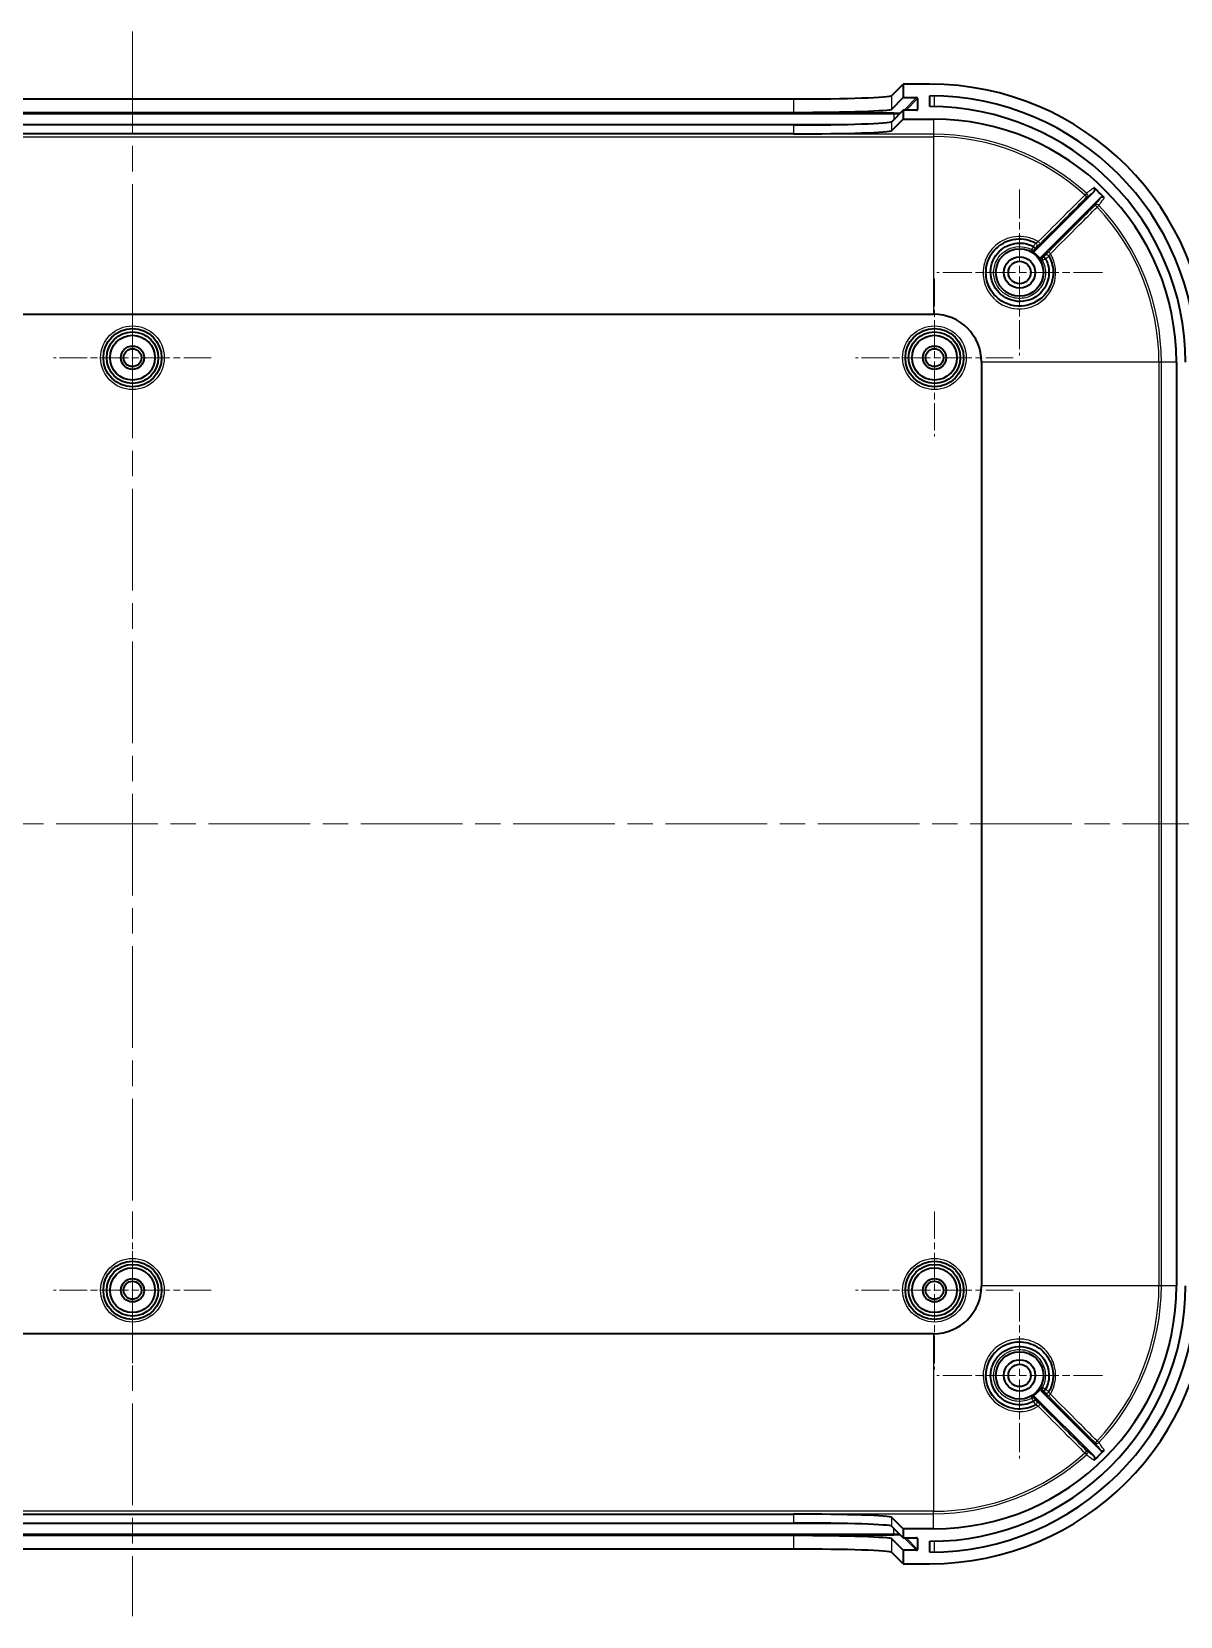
# Model space of a CAD drawing. Header units: millimetres. Extents: x 29 to 4761, y 16 to 859.
# Drawn here: x 2730.4 to 2858.6, y 500.3 to 677 of the extents above; entities that cross this region are included whole.
import ezdxf

# ---------------------------------------------------------------- set-up
doc = ezdxf.new("R2010")
doc.units = ezdxf.units.MM
doc.header["$LTSCALE"] = 2
doc.linetypes.add('CHAIN', pattern=[0.3543, 0.2362, -0.0295, 0.0591, -0.0295])
doc.layers.add('Center Mark (ISO)', color=7, linetype='Continuous', lineweight=18, true_color=0x80ffff)
doc.layers.add('Centerline (ISO)', color=7, linetype='Continuous', lineweight=18, true_color=0x80ffff)
doc.layers.add('Visible (ISO)', color=7, linetype='Continuous', lineweight=35)
doc.layers.add('Visible Narrow (ISO)', color=7, linetype='Continuous', lineweight=25)

msp = doc.modelspace()

# ---------------------------------------------------------------- linework, layer by layer
at = {"layer": 'Center Mark (ISO)', "linetype": 'CHAIN', "ltscale": 6.852346}
for p, q in [((2840.68, 659.41), (2840.68, 640.91)), ((2849.93, 650.16), (2831.43, 650.16)), ((2840.68, 536.41), (2840.68, 517.91)), ((2849.93, 527.16), (2831.43, 527.16))]:
    msp.add_line(p, q, dxfattribs=at)
at = {"layer": 'Center Mark (ISO)', "linetype": 'CHAIN', "ltscale": 6.518983}
for p, q in [((2741.68, 649.46), (2741.68, 631.86)), ((2831.18, 649.46), (2831.18, 631.86)), ((2750.48, 640.66), (2732.88, 640.66)), ((2839.98, 640.66), (2822.38, 640.66)), ((2741.68, 545.46), (2741.68, 527.86)), ((2831.18, 545.46), (2831.18, 527.86)), ((2750.48, 536.66), (2732.88, 536.66)), ((2839.98, 536.66), (2822.38, 536.66))]:
    msp.add_line(p, q, dxfattribs=at)
at = {"layer": 'Centerline (ISO)', "linetype": 'CHAIN', "ltscale": 23.990969}
for p, q in [((2741.68, 677.02), (2741.68, 500.3)), ((2614.18, 588.66), (2869.18, 588.66))]:
    msp.add_line(p, q, dxfattribs=at)
at = {"layer": 'Visible (ISO)'}
for p, q in [((2826.44, 669.89), (2827.68, 671.16)), ((2827.68, 671.16), (2827.68, 669.66)), ((2830.68, 671.16), (2827.68, 671.16)), ((2830.68, 668.66), (2830.68, 669.86)), ((2667.91, 669.52), (2815.44, 669.52)), ((2667.91, 668.01), (2815.44, 668.01)), ((2826.44, 668.39), (2827.68, 669.66)), ((2827.68, 668.25), (2826.44, 666.98)), ((2827.68, 669.66), (2829.17, 669.66)), ((2829.17, 668.25), (2827.68, 668.25)), ((2827.68, 668.25), (2827.68, 667.26)), ((2829.27, 669.56), (2829.27, 668.35)), ((2815.44, 666.61), (2667.91, 666.61)), ((2827.68, 667.26), (2826.44, 665.99)), ((2827.68, 667.26), (2831.08, 667.26)), ((2815.44, 665.62), (2667.91, 665.62)), ((2842.39, 652.58), (2848.99, 659.18)), ((2849.71, 658.48), (2843.1, 651.87)), ((2652.28, 645.51), (2831.08, 645.51)), ((2836.43, 640.16), (2836.43, 537.16)), ((2858.18, 640.16), (2858.18, 537.16)), ((2831.08, 531.8), (2652.28, 531.8)), ((2843.1, 525.44), (2849.71, 518.83)), ((2848.99, 518.14), (2842.39, 524.74)), ((2667.91, 511.7), (2815.44, 511.7)), ((2826.44, 511.33), (2827.68, 510.06)), ((2667.91, 510.7), (2815.44, 510.7)), ((2815.44, 509.3), (2667.91, 509.3)), ((2826.44, 510.33), (2827.68, 509.06)), ((2831.08, 510.06), (2827.68, 510.06)), ((2827.68, 510.06), (2827.68, 509.06)), ((2827.68, 509.06), (2829.17, 509.06)), ((2829.27, 508.96), (2829.27, 507.76)), ((2815.44, 507.8), (2667.91, 507.8)), ((2827.68, 507.66), (2826.44, 508.93)), ((2827.68, 506.16), (2826.44, 507.43)), ((2827.68, 507.66), (2827.68, 506.16)), ((2829.17, 507.66), (2827.68, 507.66)), ((2830.68, 507.46), (2830.68, 508.66)), ((2827.68, 506.16), (2830.68, 506.16))]:
    msp.add_line(p, q, dxfattribs=at)
for centre, radius in [((2840.68, 650.16), 2.65), ((2840.68, 650.16), 1.75), ((2840.68, 650.16), 1.25), ((2741.68, 640.66), 3.25), ((2741.68, 640.66), 2.88), ((2831.18, 640.66), 3.25), ((2831.18, 640.66), 2.88), ((2741.68, 640.66), 2.5), ((2741.68, 640.66), 1.3), ((2741.68, 640.66), 1), ((2831.18, 640.66), 2.5), ((2831.18, 640.66), 1.3), ((2831.18, 640.66), 1), ((2741.68, 536.66), 3.25), ((2741.68, 536.66), 2.88), ((2741.68, 536.66), 2.5), ((2831.18, 536.66), 3.25), ((2831.18, 536.66), 2.88), ((2831.18, 536.66), 2.5), ((2741.68, 536.66), 1.3), ((2741.68, 536.66), 1), ((2831.18, 536.66), 1.3), ((2831.18, 536.66), 1), ((2840.68, 527.16), 2.65), ((2840.68, 527.16), 1.75), ((2840.68, 527.16), 1.25)]:
    msp.add_circle(centre, radius, dxfattribs=at)
for centre, radius, start, end in [((2830.68, 640.16), 31, 0, 90), ((2830.68, 640.16), 29.7, 0, 90), ((2830.68, 640.16), 28.5, 0, 90), ((2831.08, 640.16), 27.1, 0, 90), ((2831.08, 640.16), 26.44, 43.8663, 47.3743), ((2840.68, 650.16), 2.73, 29.6942, 60.3058), ((2831.08, 640.16), 5.35, 0, 90), ((2830.68, 537.16), 29.7, 270, 0), ((2830.68, 537.16), 28.5, 270, 0), ((2830.68, 537.16), 31, 270, 0), ((2831.08, 537.16), 27.1, 270, 0), ((2831.08, 537.16), 5.35, 270, 0), ((2840.68, 527.16), 2.73, 299.6942, 330.3058), ((2831.08, 537.16), 26.44, 312.6257, 316.1337)]:
    msp.add_arc(centre, radius, start, end, dxfattribs=at)
for centre, major_axis, ratio, start_param, end_param in [((2815.44, 669.9), (-11, 0), 0.034921, 1.570796, 3.107563), ((2815.44, 668.4), (11, 0), 0.034921, 4.712389, 6.249156), ((2829.17, 669.56), (0.0699, 0.0717), 0.998813, 5.48446, 7.055256), ((2829.17, 668.35), (-0.0699, -0.0717), 0.998813, 0.772071, 2.342867), ((2815.44, 667), (-11, 0), 0.034921, 1.570796, 3.107563), ((2815.44, 666), (11, 0), 0.034921, 4.712389, 6.249156), ((2815.44, 511.31), (-11, 0), 0.034921, 3.175622, 4.712389), ((2815.44, 510.32), (11, 0), 0.034921, 0.034029, 1.570796), ((2815.44, 508.91), (-11, 0), 0.034921, 3.175622, 4.712389), ((2829.17, 508.96), (-0.0699, 0.0717), 0.998813, 3.940318, 5.511115), ((2815.44, 507.41), (11, 0), 0.034921, 0.034029, 1.570796), ((2829.17, 507.76), (0.0699, -0.0717), 0.998813, 5.511115, 7.081911)]:
    msp.add_ellipse(centre, major_axis=major_axis, ratio=ratio, start_param=start_param, end_param=end_param, dxfattribs=at)
for points, knots in [([(2848.99, 659.18), (2849.01, 659.2), (2849.04, 659.24), (2849.07, 659.31), (2849.07, 659.35), (2849.08, 659.42), (2849.07, 659.46), (2849.04, 659.52), (2849.03, 659.54), (2849.01, 659.58), (2848.99, 659.59), (2848.98, 659.61)], [0, 0, 0, 0, 0.01173286, 0.01173286, 0.02345996, 0.02345996, 0.03517903, 0.03517903, 0.04183847, 0.04183847, 0.04849786, 0.04849786, 0.04849786, 0.04849786]), ([(2850.13, 658.48), (2850.11, 658.5), (2850.08, 658.53), (2850, 658.56), (2849.97, 658.57), (2849.89, 658.57), (2849.85, 658.56), (2849.79, 658.54), (2849.77, 658.53), (2849.74, 658.51), (2849.72, 658.5), (2849.71, 658.48)], [0, 0, 0, 0, 0.01171263, 0.01171263, 0.02342663, 0.02342663, 0.03514711, 0.03514711, 0.04149604, 0.04149604, 0.04784551, 0.04784551, 0.04784551, 0.04784551]), ([(2843.96, 651.97), (2844.29, 651.36), (2844.46, 650.65), (2844.37, 649.06), (2843.99, 648.19), (2842.72, 646.88), (2841.82, 646.47), (2839.84, 646.35), (2838.76, 646.76), (2838.01, 647.52), (2837.75, 647.78), (2837.53, 648.08), (2837.08, 648.93), (2836.93, 649.52), (2836.92, 650.82), (2837.11, 651.53), (2837.87, 652.75), (2838.45, 653.26), (2839.84, 653.9), (2840.66, 653.99), (2841.8, 653.75), (2842.16, 653.62), (2842.49, 653.44)], [1.387002, 1.387002, 1.387002, 1.387002, 1.612313, 1.612313, 1.903558, 1.903558, 2.205154, 2.205154, 2.549165, 2.549165, 2.549165, 2.669371, 2.669371, 2.8617, 2.8617, 3.090894, 3.090894, 3.330249, 3.330249, 3.586875, 3.586875, 3.708144, 3.708144, 3.708144, 3.708144]), ([(2843.58, 651.7), (2843.69, 651.49), (2843.78, 651.27), (2844.02, 650.4), (2843.99, 649.7), (2843.55, 648.47), (2843.15, 647.94), (2842.2, 647.23), (2841.66, 647.02), (2840.68, 646.9), (2840.24, 646.94), (2839.5, 647.15), (2839.2, 647.29), (2838.74, 647.59), (2838.58, 647.72), (2838.43, 647.86), (2837.8, 648.48), (2837.43, 649.37), (2837.46, 651.09), (2837.81, 651.91), (2838.94, 653.03), (2839.65, 653.36), (2841.02, 653.48), (2841.66, 653.36), (2842.22, 653.06)], [-2.967212, -2.967212, -2.967212, -2.967212, -2.896772, -2.896772, -2.695553, -2.695553, -2.505218, -2.505218, -2.336908, -2.336908, -2.207439, -2.207439, -2.107848, -2.107848, -2.045603, -2.045603, -2.045603, -1.780877, -1.780877, -1.528696, -1.528696, -1.304566, -1.304566, -1.116494, -1.116494, -1.116494, -1.116494]), ([(2842.03, 652.53), (2842.06, 652.51), (2842.1, 652.5), (2842.18, 652.49), (2842.22, 652.49), (2842.28, 652.51), (2842.3, 652.52), (2842.35, 652.54), (2842.37, 652.56), (2842.39, 652.58)], [0, 0, 0, 0, 0.01171933, 0.01171933, 0.02343847, 0.02343847, 0.03132194, 0.03132194, 0.03920543, 0.03920543, 0.03920543, 0.03920543]), ([(2842.24, 653.05), (2842.24, 653.05), (2842.24, 653.05), (2842.23, 653.05), (2842.23, 653.06), (2842.22, 653.06)], [0.08378186, 0.08378186, 0.08378186, 0.08378186, 0.084260716, 0.084260716, 0.087865168, 0.087865168, 0.087865168, 0.087865168]), ([(2842.24, 653.05), (2842.27, 653.02), (2842.29, 652.99), (2842.34, 652.95), (2842.37, 652.93), (2842.4, 652.89), (2842.42, 652.88), (2842.44, 652.87), (2842.45, 652.86), (2842.45, 652.86), (2842.45, 652.86), (2842.45, 652.86)], [-0.04548166, -0.04548166, -0.04548166, -0.04548166, -0.03384102, -0.03384102, -0.02210975, -0.02210975, -0.01126892, -0.01126892, 0, 0, 0.0002385, 0.0002385, 0.0002385, 0.0002385]), ([(2843.1, 651.87), (2843.07, 651.84), (2843.05, 651.81), (2843.02, 651.74), (2843.01, 651.7), (2843.01, 651.63), (2843.01, 651.61), (2843.02, 651.56), (2843.03, 651.53), (2843.05, 651.51)], [0, 0, 0, 0, 0.01171933, 0.01171933, 0.02343845, 0.02343845, 0.03132193, 0.03132193, 0.03920543, 0.03920543, 0.03920543, 0.03920543]), ([(2843.57, 651.72), (2843.54, 651.75), (2843.51, 651.78), (2843.46, 651.83), (2843.44, 651.85), (2843.41, 651.89), (2843.4, 651.9), (2843.38, 651.92), (2843.38, 651.93), (2843.38, 651.93), (2843.38, 651.93), (2843.38, 651.93)], [0, 0, 0, 0, 0.01157548, 0.01157548, 0.02324169, 0.02324169, 0.0339795, 0.0339795, 0.04514215, 0.04514215, 0.04537895, 0.04537895, 0.04537895, 0.04537895]), ([(2842.49, 523.87), (2841.88, 523.54), (2841.18, 523.38), (2839.61, 523.45), (2838.75, 523.82), (2837.45, 525.04), (2837.03, 525.89), (2836.85, 527.69), (2837.11, 528.63), (2837.76, 529.52), (2837.88, 529.66), (2838.01, 529.8), (2838.27, 530.06), (2838.57, 530.29), (2839.42, 530.74), (2840.01, 530.89), (2841.31, 530.92), (2842.02, 530.73), (2843.25, 529.98), (2843.76, 529.41), (2844.41, 528.03), (2844.51, 527.2), (2844.28, 526.05), (2844.14, 525.68), (2843.96, 525.35)], [1.390185, 1.390185, 1.390185, 1.390185, 1.61459, 1.61459, 1.900324, 1.900324, 2.192088, 2.192088, 2.487503, 2.487503, 2.549169, 2.549169, 2.549169, 2.669375, 2.669375, 2.861704, 2.861704, 3.090451, 3.090451, 3.329912, 3.329912, 3.586541, 3.586541, 3.711331, 3.711331, 3.711331, 3.711331]), ([(2842.22, 524.25), (2841.99, 524.13), (2841.74, 524.03), (2840.83, 523.81), (2840.13, 523.85), (2838.92, 524.33), (2838.4, 524.74), (2837.72, 525.71), (2837.52, 526.25), (2837.42, 527.23), (2837.47, 527.67), (2837.69, 528.4), (2837.84, 528.7), (2838.15, 529.15), (2838.28, 529.3), (2838.43, 529.45), (2839.07, 530.07), (2839.96, 530.41), (2841.68, 530.35), (2842.5, 529.97), (2843.59, 528.82), (2843.9, 528.09), (2843.99, 526.75), (2843.86, 526.14), (2843.58, 525.61)], [-2.974705, -2.974705, -2.974705, -2.974705, -2.895655, -2.895655, -2.694639, -2.694639, -2.504301, -2.504301, -2.336327, -2.336327, -2.207116, -2.207116, -2.107723, -2.107723, -2.045603, -2.045603, -2.045603, -1.78031, -1.78031, -1.527883, -1.527883, -1.303337, -1.303337, -1.123987, -1.123987, -1.123987, -1.123987]), ([(2843.05, 525.8), (2843.03, 525.77), (2843.02, 525.73), (2843.01, 525.65), (2843.01, 525.62), (2843.02, 525.55), (2843.03, 525.53), (2843.06, 525.48), (2843.08, 525.46), (2843.1, 525.44)], [0, 0, 0, 0, 0.01171933, 0.01171933, 0.02343847, 0.02343847, 0.03132194, 0.03132194, 0.03920543, 0.03920543, 0.03920543, 0.03920543]), ([(2843.57, 525.59), (2843.54, 525.56), (2843.51, 525.54), (2843.46, 525.49), (2843.44, 525.46), (2843.41, 525.43), (2843.4, 525.41), (2843.38, 525.39), (2843.38, 525.39), (2843.38, 525.38), (2843.38, 525.38), (2843.38, 525.38)], [-0.04539591, -0.04539591, -0.04539591, -0.04539591, -0.03375536, -0.03375536, -0.02202357, -0.02202357, -0.0112254, -0.0112254, 0, 0, 0.00023813, 0.00023813, 0.00023813, 0.00023813]), ([(2843.57, 525.59), (2843.57, 525.59), (2843.57, 525.59), (2843.57, 525.6), (2843.58, 525.6), (2843.58, 525.61)], [0.084972316, 0.084972316, 0.084972316, 0.084972316, 0.085492845, 0.085492845, 0.089683008, 0.089683008, 0.089683008, 0.089683008]), ([(2842.39, 524.74), (2842.36, 524.76), (2842.33, 524.79), (2842.26, 524.82), (2842.22, 524.82), (2842.15, 524.82), (2842.13, 524.82), (2842.08, 524.81), (2842.05, 524.8), (2842.03, 524.78)], [0, 0, 0, 0, 0.01171933, 0.01171933, 0.02343845, 0.02343845, 0.03132193, 0.03132193, 0.03920543, 0.03920543, 0.03920543, 0.03920543]), ([(2842.24, 524.27), (2842.27, 524.29), (2842.29, 524.32), (2842.34, 524.37), (2842.37, 524.39), (2842.4, 524.42), (2842.42, 524.43), (2842.44, 524.45), (2842.45, 524.45), (2842.45, 524.45), (2842.45, 524.45), (2842.45, 524.45)], [0, 0, 0, 0, 0.01157519, 0.01157519, 0.0232405, 0.0232405, 0.03402038, 0.03402038, 0.04522595, 0.04522595, 0.0454631, 0.0454631, 0.0454631, 0.0454631]), ([(2848.98, 517.7), (2849.01, 517.73), (2849.03, 517.76), (2849.06, 517.83), (2849.07, 517.87), (2849.08, 517.95), (2849.07, 517.99), (2849.05, 518.05), (2849.04, 518.07), (2849.02, 518.1), (2849, 518.12), (2848.99, 518.14)], [0, 0, 0, 0, 0.01171268, 0.01171268, 0.02342642, 0.02342642, 0.03514648, 0.03514648, 0.04182131, 0.04182131, 0.04849675, 0.04849675, 0.04849675, 0.04849675]), ([(2849.71, 518.83), (2849.73, 518.8), (2849.77, 518.78), (2849.84, 518.75), (2849.88, 518.74), (2849.96, 518.74), (2849.99, 518.75), (2850.05, 518.77), (2850.07, 518.78), (2850.1, 518.81), (2850.12, 518.82), (2850.13, 518.84)], [0, 0, 0, 0, 0.01173276, 0.01173276, 0.02345978, 0.02345978, 0.03517885, 0.03517885, 0.04151276, 0.04151276, 0.04784661, 0.04784661, 0.04784661, 0.04784661])]:
    msp.add_open_spline(points, degree=3, knots=knots, dxfattribs=at)
for points in [[(2843.58, 651.7), (2843.58, 651.71), (2843.57, 651.72), (2843.57, 651.72)], [(2842.22, 524.25), (2842.23, 524.25), (2842.23, 524.26), (2842.24, 524.27)]]:
    msp.add_open_spline(points, degree=3, dxfattribs=at)
at = {"layer": 'Visible Narrow (ISO)'}
for p, q in [((2826.44, 668.39), (2826.44, 669.89)), ((2831.18, 668.65), (2831.18, 669.85)), ((2815.44, 669.52), (2815.44, 668.01)), ((2829.17, 669.66), (2827.81, 668.25)), ((2828.01, 668.25), (2829.27, 669.56)), ((2829.27, 668.35), (2829.18, 668.25)), ((2826.65, 667.96), (2656.7, 667.96)), ((2656.7, 667.86), (2826.65, 667.86)), ((2820.56, 666.66), (2662.79, 666.66)), ((2815.44, 666.61), (2815.44, 665.62)), ((2826.44, 665.99), (2826.44, 666.98)), ((2826.65, 667.96), (2826.65, 667.86)), ((2826.65, 667.86), (2826.65, 667.2)), ((2831.08, 667.26), (2831.08, 665.58)), ((2831.08, 665.58), (2652.28, 665.58)), ((2652.28, 665.3), (2831.08, 665.3)), ((2831.08, 665.58), (2831.08, 665.3)), ((2831.08, 665.3), (2831.08, 645.51)), ((2848.15, 658.99), (2847.96, 658.79)), ((2849.32, 657.46), (2849.52, 657.65)), ((2856.22, 640.16), (2836.43, 640.16)), ((2856.5, 640.16), (2856.22, 640.16)), ((2856.22, 640.16), (2856.22, 537.16)), ((2858.18, 640.16), (2856.5, 640.16)), ((2856.5, 537.16), (2856.5, 640.16)), ((2856.22, 537.16), (2836.43, 537.16)), ((2856.5, 537.16), (2856.22, 537.16)), ((2858.18, 537.16), (2856.5, 537.16)), ((2831.08, 531.8), (2831.08, 512.01)), ((2849.52, 519.67), (2849.32, 519.85)), ((2847.96, 518.52), (2848.15, 518.32)), ((2831.08, 512.01), (2652.28, 512.01)), ((2652.28, 511.73), (2831.08, 511.73)), ((2815.44, 511.7), (2815.44, 510.7)), ((2826.44, 510.33), (2826.44, 511.33)), ((2831.08, 511.73), (2831.08, 512.01)), ((2831.08, 510.06), (2831.08, 511.73)), ((2826.65, 509.46), (2656.7, 509.46)), ((2656.7, 509.35), (2826.65, 509.35)), ((2662.79, 510.66), (2820.56, 510.66)), ((2815.44, 509.3), (2815.44, 507.8)), ((2826.65, 509.46), (2826.65, 510.11)), ((2826.65, 509.46), (2826.65, 509.35)), ((2827.81, 509.06), (2829.17, 507.66)), ((2829.27, 507.76), (2828.01, 509.06)), ((2829.18, 509.06), (2829.27, 508.96)), ((2826.44, 507.43), (2826.44, 508.93)), ((2831.18, 507.46), (2831.18, 508.66))]:
    msp.add_line(p, q, dxfattribs=at)
for centre, radius in [((2741.68, 640.66), 3.55), ((2831.18, 640.66), 3.55), ((2741.68, 640.66), 2.53), ((2831.18, 640.66), 2.53), ((2741.68, 536.66), 3.55), ((2741.68, 536.66), 2.53), ((2831.18, 536.66), 3.55), ((2831.18, 536.66), 2.53)]:
    msp.add_circle(centre, radius, dxfattribs=at)
for centre, radius, start, end in [((2831.08, 640.16), 25.42, 47.8173, 90), ((2831.08, 640.16), 25.15, 47.8173, 90), ((2831.08, 640.16), 25.15, 0, 43.4738), ((2831.08, 640.16), 25.42, 0, 43.4738), ((2831.08, 537.16), 25.15, 316.5262, 0), ((2831.08, 537.16), 25.42, 316.5262, 0), ((2831.08, 537.16), 25.15, 270, 312.1827), ((2831.08, 537.16), 25.42, 270, 312.1827)]:
    msp.add_arc(centre, radius, start, end, dxfattribs=at)
for centre, major_axis, ratio, start_param, end_param in [((2826.65, 667.99), (-0.9, 0), 0.034899, 1.570796, 2.556189), ((2826.65, 667.89), (1, 0), 0.034899, 4.712389, 5.411573), ((2847.94, 658.77), (0.212, -0.212), 0.084292, 0.005255, 1.574982), ((2847.94, 658.77), (0.179, -0.241), 0.999367, 0.147675, 1.767429), ((2849.31, 657.44), (-0.241, 0.178), 0.999372, 4.537662, 6.134897), ((2849.31, 657.44), (-0.212, 0.212), 0.084364, 4.710104, 6.277931), ((2842.15, 652.99), (-0.212, -0.212), 0.999994, 0.305597, 1.570796), ((2842.34, 653.18), (0.145, 0.263), 0.999985, 4.430478, 6.283185), ((2842.34, 653.18), (0.145, 0.263), 0.999985, 4.4309, 6.283185), ((2842.75, 653.58), (0.212, -0.212), 0.084189, 0.005255, 1.576708), ((2843.7, 651.82), (0.212, 0.212), 0.999987, 6.001692, 7.853982), ((2843.7, 651.82), (0.212, 0.212), 0.999987, 6.00127, 7.853982), ((2844.1, 652.23), (-0.212, 0.212), 0.084333, 4.709156, 6.277931), ((2843.51, 651.63), (-0.138, 0.266), 0.999994, 0.3056, 1.570796), ((2843.51, 525.68), (-0.138, -0.266), 0.999994, 4.712389, 5.977585), ((2843.7, 525.49), (0.263, -0.145), 0.999985, 4.430895, 6.283185), ((2843.7, 525.49), (0.263, -0.145), 0.999985, 4.430474, 6.283185), ((2844.1, 525.08), (-0.212, -0.212), 0.084333, 0.005255, 1.57403), ((2842.15, 524.33), (0.266, 0.138), 0.999994, 0.305597, 1.570796), ((2842.34, 524.13), (0.212, -0.212), 0.999987, 6.001274, 7.853982), ((2842.34, 524.14), (0.212, -0.212), 0.999987, 6.001696, 7.853982), ((2842.75, 523.73), (0.212, 0.212), 0.084189, 4.706477, 6.277931), ((2849.31, 519.87), (-0.212, -0.212), 0.084364, 0.005255, 1.573082), ((2849.31, 519.87), (-0.241, -0.178), 0.999372, 0.148288, 1.745523), ((2847.94, 518.54), (0.212, 0.212), 0.084292, 4.708204, 6.277931), ((2847.94, 518.54), (0.179, 0.241), 0.999367, 4.515756, 6.13551), ((2826.65, 509.42), (-1, 0), 0.034899, 4.013205, 4.712389), ((2826.65, 509.32), (0.9, 0), 0.034899, 0.585404, 1.570796)]:
    msp.add_ellipse(centre, major_axis=major_axis, ratio=ratio, start_param=start_param, end_param=end_param, dxfattribs=at)
for points, knots in [([(2848.98, 659.61), (2848.92, 659.57), (2848.86, 659.52), (2848.81, 659.48), (2848.69, 659.39), (2848.56, 659.3), (2848.34, 659.14), (2848.25, 659.07), (2848.15, 658.99)], [-3.132771, -3.132771, -3.132771, -3.132771, -2.531995, -2.531995, -2.531995, -1.265997, -1.265997, -0.22743, -0.22743, -0.22743, -0.22743]), ([(2848.16, 658.56), (2848.26, 658.63), (2848.35, 658.71), (2848.57, 658.87), (2848.7, 658.96), (2848.82, 659.05), (2848.87, 659.09), (2848.93, 659.13), (2848.99, 659.18)], [0.22743, 0.22743, 0.22743, 0.22743, 1.265997, 1.265997, 2.531995, 2.531995, 2.531995, 3.13188, 3.13188, 3.13188, 3.13188]), ([(2847.96, 658.79), (2847.3, 658.13), (2846.63, 657.46), (2844.9, 655.73), (2843.83, 654.67), (2842.76, 653.6)], [-0.7374958, -0.7374958, -0.7374958, -0.7374958, -0.4548375, -0.4548375, 0, 0, 0, 0]), ([(2842.96, 653.37), (2844.03, 654.43), (2845.1, 655.5), (2846.83, 657.23), (2847.49, 657.9), (2848.16, 658.56)], [0, 0, 0, 0, 0.4548375, 0.4548375, 0.7374958, 0.7374958, 0.7374958, 0.7374958]), ([(2849.09, 657.65), (2848.43, 656.99), (2847.77, 656.33), (2846.03, 654.59), (2844.96, 653.51), (2843.89, 652.44)], [1.0888402, 1.0888402, 1.0888402, 1.0888402, 1.3713488, 1.3713488, 1.8284651, 1.8284651, 1.8284651, 1.8284651]), ([(2844.12, 652.24), (2845.19, 653.32), (2846.26, 654.39), (2848, 656.13), (2848.66, 656.79), (2849.32, 657.46)], [-1.8284651, -1.8284651, -1.8284651, -1.8284651, -1.3713488, -1.3713488, -1.0888402, -1.0888402, -1.0888402, -1.0888402]), ([(2849.71, 658.48), (2849.66, 658.42), (2849.62, 658.37), (2849.58, 658.31), (2849.49, 658.19), (2849.4, 658.07), (2849.24, 657.85), (2849.17, 657.75), (2849.09, 657.65)], [1.9321, 1.9321, 1.9321, 1.9321, 2.532076, 2.532076, 2.532076, 3.798114, 3.798114, 4.836536, 4.836536, 4.836536, 4.836536]), ([(2849.52, 657.65), (2849.6, 657.75), (2849.67, 657.85), (2849.83, 658.06), (2849.92, 658.18), (2850.01, 658.31), (2850.05, 658.36), (2850.09, 658.42), (2850.13, 658.48)], [-4.836536, -4.836536, -4.836536, -4.836536, -3.798114, -3.798114, -2.532076, -2.532076, -2.532076, -1.931209, -1.931209, -1.931209, -1.931209]), ([(2842.76, 653.6), (2842.37, 653.84), (2841.93, 654.01), (2840.65, 654.27), (2839.76, 654.17), (2838.26, 653.49), (2837.64, 652.94), (2836.82, 651.61), (2836.61, 650.85), (2836.62, 649.45), (2836.78, 648.81), (2837.26, 647.9), (2837.5, 647.57), (2837.78, 647.29), (2838.59, 646.47), (2839.75, 646.03), (2841.89, 646.16), (2842.86, 646.61), (2844.24, 648.02), (2844.65, 648.96), (2844.74, 650.74), (2844.54, 651.56), (2844.12, 652.24)], [-3.725356, -3.725356, -3.725356, -3.725356, -3.586875, -3.586875, -3.330249, -3.330249, -3.090894, -3.090894, -2.8617, -2.8617, -2.669371, -2.669371, -2.549165, -2.549165, -2.549165, -2.205154, -2.205154, -1.903558, -1.903558, -1.612313, -1.612313, -1.369623, -1.369623, -1.369623, -1.369623]), ([(2843.24, 651.49), (2843.36, 651.26), (2843.45, 651.01), (2843.62, 650.19), (2843.57, 649.59), (2843.12, 648.5), (2842.71, 648.01), (2841.69, 647.38), (2841.1, 647.24), (2840.03, 647.3), (2839.55, 647.45), (2838.75, 647.95), (2838.42, 648.29), (2837.95, 649.07), (2837.81, 649.53), (2837.77, 650.29), (2837.8, 650.58), (2837.87, 650.86), (2837.92, 651.04), (2837.98, 651.22), (2838.19, 651.66), (2838.36, 651.91), (2838.8, 652.39), (2839.08, 652.59), (2839.76, 652.93), (2840.17, 653.03), (2841.03, 653.06), (2841.47, 652.97), (2841.92, 652.77), (2841.97, 652.74), (2842.01, 652.72)], [-1.953242, -1.953242, -1.953242, -1.953242, -1.860536, -1.860536, -1.659924, -1.659924, -1.445868, -1.445868, -1.240169, -1.240169, -1.068578, -1.068578, -0.909651, -0.909651, -0.746316, -0.746316, -0.644232, -0.644232, -0.644232, -0.5782, -0.5782, -0.472548, -0.472548, -0.351918, -0.351918, -0.20664, -0.20664, -0.051726, -0.051726, -0.034251, -0.034251, -0.034251, -0.034251]), ([(2842.24, 653.05), (2842.18, 652.97), (2842.13, 652.89), (2842.06, 652.79), (2842.04, 652.76), (2842.01, 652.73), (2842.01, 652.72), (2842.01, 652.72)], [0.00015296, 0.00015296, 0.00015296, 0.00015296, 0.0129007, 0.0129007, 0.02206112, 0.02206112, 0.02778638, 0.02778638, 0.02778638, 0.02778638]), ([(2842.01, 652.72), (2842.01, 652.7), (2842.01, 652.67), (2842.02, 652.62), (2842.02, 652.6), (2842.02, 652.58), (2842.03, 652.56), (2842.03, 652.54), (2842.03, 652.53)], [-4.622684, -4.622684, -4.622684, -4.622684, -3.467013, -3.467013, -2.311342, -2.311342, -2.311342, -1.570034, -1.570034, -1.570034, -1.570034]), ([(2842.48, 653.44), (2842.48, 653.44), (2842.48, 653.44), (2842.47, 653.43), (2842.47, 653.41), (2842.43, 653.37), (2842.41, 653.33), (2842.35, 653.24), (2842.3, 653.18), (2842.24, 653.1), (2842.23, 653.08), (2842.22, 653.06)], [0, 0, 0, 0, 0.00375617, 0.00375617, 0.00976603, 0.00976603, 0.01757886, 0.01757886, 0.02773554, 0.02773554, 0.03046153, 0.03046153, 0.03046153, 0.03046153]), ([(2842.36, 652.77), (2842.36, 652.77), (2842.36, 652.78), (2842.37, 652.79), (2842.38, 652.8), (2842.41, 652.83), (2842.43, 652.84), (2842.45, 652.86)], [-0.02778638, -0.02778638, -0.02778638, -0.02778638, -0.02206112, -0.02206112, -0.0129007, -0.0129007, -0.00453459, -0.00453459, -0.00453459, -0.00453459]), ([(2842.39, 652.58), (2842.39, 652.59), (2842.38, 652.61), (2842.38, 652.63), (2842.38, 652.65), (2842.37, 652.68), (2842.37, 652.72), (2842.36, 652.75), (2842.36, 652.77)], [1.570034, 1.570034, 1.570034, 1.570034, 2.311342, 2.311342, 2.311342, 3.467013, 3.467013, 4.622684, 4.622684, 4.622684, 4.622684]), ([(2842.45, 652.86), (2842.47, 652.88), (2842.48, 652.9), (2842.51, 652.93), (2842.53, 652.94), (2842.54, 652.96), (2842.55, 652.96), (2842.55, 652.97), (2842.55, 652.97), (2842.55, 652.97)], [-0.02589744, -0.02589744, -0.02589744, -0.02589744, -0.01757886, -0.01757886, -0.00976603, -0.00976603, -0.00375617, -0.00375617, 0, 0, 0, 0]), ([(2842.76, 653.6), (2842.73, 653.58), (2842.71, 653.56), (2842.63, 653.52), (2842.59, 653.49), (2842.52, 653.45), (2842.49, 653.44), (2842.49, 653.44)], [-0.09088563, -0.09088563, -0.09088563, -0.09088563, -0.07180652, -0.07180652, -0.04127995, -0.04127995, 0, 0, 0, 0]), ([(2842.55, 652.97), (2842.55, 652.97), (2842.59, 653), (2842.7, 653.11), (2842.76, 653.17), (2842.87, 653.28), (2842.91, 653.32), (2842.96, 653.37)], [0, 0, 0, 0, 0.04127995, 0.04127995, 0.07180652, 0.07180652, 0.09088563, 0.09088563, 0.09088563, 0.09088563]), ([(2843.89, 652.44), (2843.86, 652.41), (2843.83, 652.38), (2843.75, 652.31), (2843.71, 652.27), (2843.62, 652.18), (2843.58, 652.13), (2843.51, 652.06), (2843.48, 652.03), (2843.48, 652.03)], [0, 0, 0, 0, 0.01239203, 0.01239203, 0.03221929, 0.03221929, 0.05799472, 0.05799472, 0.09094272, 0.09094272, 0.09094272, 0.09094272]), ([(2843.96, 651.97), (2843.96, 651.97), (2843.97, 651.99), (2843.99, 652.04), (2844.01, 652.07), (2844.05, 652.13), (2844.06, 652.16), (2844.09, 652.21), (2844.1, 652.23), (2844.12, 652.24)], [-0.09094272, -0.09094272, -0.09094272, -0.09094272, -0.05799472, -0.05799472, -0.03221929, -0.03221929, -0.01239203, -0.01239203, 0, 0, 0, 0]), ([(2843.05, 651.51), (2843.06, 651.51), (2843.08, 651.51), (2843.09, 651.5), (2843.12, 651.5), (2843.14, 651.5), (2843.19, 651.5), (2843.22, 651.49), (2843.24, 651.49)], [-3.052936, -3.052936, -3.052936, -3.052936, -2.311485, -2.311485, -2.311485, -1.155743, -1.155743, 0, 0, 0, 0]), ([(2843.29, 651.84), (2843.27, 651.85), (2843.24, 651.85), (2843.19, 651.86), (2843.17, 651.86), (2843.14, 651.86), (2843.13, 651.87), (2843.11, 651.87), (2843.1, 651.87)], [0, 0, 0, 0, 1.155743, 1.155743, 2.311485, 2.311485, 2.311485, 3.052936, 3.052936, 3.052936, 3.052936]), ([(2843.24, 651.49), (2843.24, 651.49), (2843.24, 651.49), (2843.25, 651.5), (2843.27, 651.51), (2843.31, 651.54), (2843.34, 651.57), (2843.44, 651.63), (2843.5, 651.68), (2843.57, 651.72)], [0, 0, 0, 0, 0.00372125, 0.00372125, 0.00967525, 0.00967525, 0.01741545, 0.01741545, 0.02761177, 0.02761177, 0.02761177, 0.02761177]), ([(2843.38, 651.93), (2843.37, 651.92), (2843.36, 651.9), (2843.33, 651.88), (2843.32, 651.87), (2843.3, 651.85), (2843.3, 651.85), (2843.29, 651.84), (2843.29, 651.84), (2843.29, 651.84)], [-0.02323026, -0.02323026, -0.02323026, -0.02323026, -0.01741545, -0.01741545, -0.00967525, -0.00967525, -0.00372125, -0.00372125, 0, 0, 0, 0]), ([(2843.48, 652.03), (2843.48, 652.03), (2843.48, 652.03), (2843.47, 652.02), (2843.46, 652.01), (2843.43, 651.98), (2843.41, 651.95), (2843.38, 651.93)], [-0.03048442, -0.03048442, -0.03048442, -0.03048442, -0.02471759, -0.02471759, -0.01549067, -0.01549067, -0.00456572, -0.00456572, -0.00456572, -0.00456572]), ([(2843.58, 651.7), (2843.6, 651.72), (2843.63, 651.73), (2843.73, 651.8), (2843.8, 651.85), (2843.89, 651.92), (2843.92, 651.94), (2843.95, 651.96), (2843.96, 651.97), (2843.96, 651.97)], [0, 0, 0, 0, 0.00349568, 0.00349568, 0.01549067, 0.01549067, 0.02471759, 0.02471759, 0.03048442, 0.03048442, 0.03048442, 0.03048442]), ([(2844.12, 525.07), (2844.36, 525.47), (2844.54, 525.92), (2844.79, 527.22), (2844.68, 528.11), (2843.99, 529.6), (2843.43, 530.22), (2842.1, 531.03), (2841.34, 531.23), (2839.94, 531.21), (2839.3, 531.04), (2838.39, 530.55), (2838.06, 530.31), (2837.78, 530.03), (2837.64, 529.88), (2837.51, 529.73), (2836.81, 528.76), (2836.54, 527.75), (2836.73, 525.81), (2837.19, 524.89), (2838.58, 523.58), (2839.51, 523.18), (2841.26, 523.09), (2842.08, 523.3), (2842.76, 523.72)], [-3.72871, -3.72871, -3.72871, -3.72871, -3.586541, -3.586541, -3.329912, -3.329912, -3.090451, -3.090451, -2.861704, -2.861704, -2.669375, -2.669375, -2.549169, -2.549169, -2.549169, -2.487503, -2.487503, -2.192088, -2.192088, -1.900324, -1.900324, -1.61459, -1.61459, -1.372973, -1.372973, -1.372973, -1.372973]), ([(2842.01, 524.59), (2841.51, 524.33), (2840.93, 524.22), (2839.91, 524.33), (2839.46, 524.49), (2838.59, 525.07), (2838.2, 525.54), (2837.82, 526.52), (2837.75, 526.99), (2837.85, 527.99), (2838.07, 528.52), (2838.63, 529.24), (2838.92, 529.49), (2839.64, 529.9), (2840.11, 530.03), (2840.86, 530.06), (2841.15, 530.02), (2841.43, 529.95), (2841.61, 529.9), (2841.79, 529.83), (2842.23, 529.61), (2842.48, 529.44), (2842.94, 528.99), (2843.14, 528.7), (2843.46, 528.02), (2843.56, 527.61), (2843.57, 526.75), (2843.47, 526.3), (2843.27, 525.88), (2843.25, 525.85), (2843.24, 525.82)], [-1.952626, -1.952626, -1.952626, -1.952626, -1.754863, -1.754863, -1.592939, -1.592939, -1.387328, -1.387328, -1.224183, -1.224183, -1.032355, -1.032355, -0.903084, -0.903084, -0.739762, -0.739762, -0.637686, -0.637686, -0.637686, -0.571663, -0.571663, -0.466027, -0.466027, -0.345408, -0.345408, -0.200121, -0.200121, -0.045209, -0.045209, -0.034116, -0.034116, -0.034116, -0.034116]), ([(2843.24, 525.82), (2843.19, 525.82), (2843.14, 525.81), (2843.08, 525.81), (2843.06, 525.81), (2843.05, 525.8)], [-4.62297, -4.62297, -4.62297, -4.62297, -2.311485, -2.311485, -1.570034, -1.570034, -1.570034, -1.570034]), ([(2843.1, 525.44), (2843.11, 525.45), (2843.13, 525.45), (2843.19, 525.46), (2843.24, 525.46), (2843.29, 525.47)], [1.570034, 1.570034, 1.570034, 1.570034, 2.311485, 2.311485, 4.62297, 4.62297, 4.62297, 4.62297]), ([(2843.57, 525.59), (2843.52, 525.63), (2843.47, 525.66), (2843.39, 525.71), (2843.36, 525.73), (2843.33, 525.75), (2843.31, 525.77), (2843.28, 525.79), (2843.25, 525.81), (2843.24, 525.82), (2843.24, 525.82)], [0.00015291, 0.00015291, 0.00015291, 0.00015291, 0.0078694, 0.0078694, 0.01388234, 0.01388234, 0.01388234, 0.02032718, 0.02032718, 0.02776468, 0.02776468, 0.02776468, 0.02776468]), ([(2843.29, 525.47), (2843.29, 525.47), (2843.3, 525.47), (2843.31, 525.46), (2843.32, 525.45), (2843.33, 525.44), (2843.34, 525.43), (2843.35, 525.42), (2843.37, 525.4), (2843.37, 525.39), (2843.38, 525.38)], [-0.02776468, -0.02776468, -0.02776468, -0.02776468, -0.02032718, -0.02032718, -0.01388234, -0.01388234, -0.01388234, -0.0078694, -0.0078694, -0.00453442, -0.00453442, -0.00453442, -0.00453442]), ([(2843.38, 525.38), (2843.4, 525.37), (2843.42, 525.35), (2843.45, 525.32), (2843.46, 525.31), (2843.47, 525.29), (2843.48, 525.29), (2843.48, 525.28), (2843.48, 525.28), (2843.48, 525.28)], [-0.0259187, -0.0259187, -0.0259187, -0.0259187, -0.01758343, -0.01758343, -0.00976857, -0.00976857, -0.00375714, -0.00375714, 0, 0, 0, 0]), ([(2843.48, 525.28), (2843.48, 525.28), (2843.52, 525.24), (2843.63, 525.13), (2843.69, 525.07), (2843.8, 524.96), (2843.84, 524.92), (2843.89, 524.87)], [0, 0, 0, 0, 0.04134175, 0.04134175, 0.07186543, 0.07186543, 0.09094272, 0.09094272, 0.09094272, 0.09094272]), ([(2843.96, 525.35), (2843.96, 525.35), (2843.96, 525.35), (2843.94, 525.36), (2843.93, 525.37), (2843.89, 525.4), (2843.85, 525.42), (2843.76, 525.48), (2843.7, 525.53), (2843.62, 525.59), (2843.6, 525.6), (2843.58, 525.61)], [0, 0, 0, 0, 0.00375714, 0.00375714, 0.00976857, 0.00976857, 0.01758343, 0.01758343, 0.02774275, 0.02774275, 0.03048442, 0.03048442, 0.03048442, 0.03048442]), ([(2843.89, 524.87), (2844.96, 523.8), (2846.03, 522.72), (2847.77, 520.99), (2848.43, 520.32), (2849.09, 519.66)], [0, 0, 0, 0, 0.4571163, 0.4571163, 0.7396249, 0.7396249, 0.7396249, 0.7396249]), ([(2844.12, 525.07), (2844.1, 525.1), (2844.08, 525.13), (2844.04, 525.2), (2844.01, 525.24), (2843.97, 525.32), (2843.96, 525.34), (2843.96, 525.35)], [-0.09094272, -0.09094272, -0.09094272, -0.09094272, -0.07186543, -0.07186543, -0.04134175, -0.04134175, 0, 0, 0, 0]), ([(2849.32, 519.85), (2848.66, 520.52), (2848, 521.18), (2846.26, 522.92), (2845.19, 523.99), (2844.12, 525.07)], [-0.7396249, -0.7396249, -0.7396249, -0.7396249, -0.4571163, -0.4571163, 0, 0, 0, 0]), ([(2842.03, 524.78), (2842.03, 524.77), (2842.03, 524.75), (2842.02, 524.74), (2842.02, 524.71), (2842.02, 524.69), (2842.01, 524.64), (2842.01, 524.62), (2842.01, 524.59)], [-3.05265, -3.05265, -3.05265, -3.05265, -2.311342, -2.311342, -2.311342, -1.155671, -1.155671, 0, 0, 0, 0]), ([(2842.01, 524.59), (2842.01, 524.59), (2842.01, 524.59), (2842.02, 524.58), (2842.03, 524.56), (2842.06, 524.52), (2842.09, 524.49), (2842.15, 524.39), (2842.19, 524.33), (2842.24, 524.27)], [0, 0, 0, 0, 0.00372134, 0.00372134, 0.00967547, 0.00967547, 0.01741585, 0.01741585, 0.02763342, 0.02763342, 0.02763342, 0.02763342]), ([(2842.22, 524.25), (2842.24, 524.23), (2842.25, 524.2), (2842.32, 524.11), (2842.37, 524.03), (2842.44, 523.94), (2842.46, 523.91), (2842.48, 523.88), (2842.48, 523.87), (2842.48, 523.87)], [0, 0, 0, 0, 0.00347619, 0.00347619, 0.01546967, 0.01546967, 0.02469543, 0.02469543, 0.03046153, 0.03046153, 0.03046153, 0.03046153]), ([(2842.36, 524.54), (2842.36, 524.56), (2842.37, 524.59), (2842.37, 524.64), (2842.38, 524.66), (2842.38, 524.69), (2842.38, 524.7), (2842.39, 524.72), (2842.39, 524.74)], [0, 0, 0, 0, 1.155671, 1.155671, 2.311342, 2.311342, 2.311342, 3.05265, 3.05265, 3.05265, 3.05265]), ([(2842.45, 524.45), (2842.43, 524.46), (2842.42, 524.47), (2842.4, 524.5), (2842.39, 524.51), (2842.37, 524.53), (2842.37, 524.53), (2842.36, 524.54), (2842.36, 524.54), (2842.36, 524.54)], [-0.02325179, -0.02325179, -0.02325179, -0.02325179, -0.01741585, -0.01741585, -0.00967547, -0.00967547, -0.00372134, -0.00372134, 0, 0, 0, 0]), ([(2842.55, 524.35), (2842.55, 524.35), (2842.55, 524.35), (2842.54, 524.36), (2842.53, 524.37), (2842.49, 524.4), (2842.47, 524.43), (2842.45, 524.45)], [-0.03046153, -0.03046153, -0.03046153, -0.03046153, -0.02469543, -0.02469543, -0.01546967, -0.01546967, -0.00456409, -0.00456409, -0.00456409, -0.00456409]), ([(2842.49, 523.87), (2842.49, 523.87), (2842.5, 523.87), (2842.56, 523.84), (2842.59, 523.82), (2842.65, 523.79), (2842.68, 523.77), (2842.73, 523.74), (2842.74, 523.73), (2842.76, 523.72)], [-0.09088563, -0.09088563, -0.09088563, -0.09088563, -0.05799154, -0.05799154, -0.03221752, -0.03221752, -0.01239135, -0.01239135, 0, 0, 0, 0]), ([(2842.96, 523.95), (2842.93, 523.98), (2842.9, 524), (2842.83, 524.08), (2842.78, 524.12), (2842.69, 524.21), (2842.65, 524.25), (2842.58, 524.33), (2842.55, 524.35), (2842.55, 524.35)], [0, 0, 0, 0, 0.01239135, 0.01239135, 0.03221752, 0.03221752, 0.05799154, 0.05799154, 0.09088563, 0.09088563, 0.09088563, 0.09088563]), ([(2842.76, 523.72), (2843.83, 522.65), (2844.9, 521.58), (2846.63, 519.85), (2847.3, 519.18), (2847.96, 518.52)], [-1.81935, -1.81935, -1.81935, -1.81935, -1.3645125, -1.3645125, -1.0818541, -1.0818541, -1.0818541, -1.0818541]), ([(2848.16, 518.75), (2847.49, 519.42), (2846.83, 520.08), (2845.1, 521.81), (2844.03, 522.88), (2842.96, 523.95)], [1.0818541, 1.0818541, 1.0818541, 1.0818541, 1.3645125, 1.3645125, 1.81935, 1.81935, 1.81935, 1.81935]), ([(2849.09, 519.66), (2849.17, 519.56), (2849.24, 519.46), (2849.4, 519.24), (2849.49, 519.12), (2849.58, 519), (2849.62, 518.95), (2849.66, 518.89), (2849.71, 518.83)], [0.227616, 0.227616, 0.227616, 0.227616, 1.266038, 1.266038, 2.532076, 2.532076, 2.532076, 3.132052, 3.132052, 3.132052, 3.132052]), ([(2850.13, 518.84), (2850.09, 518.89), (2850.05, 518.95), (2850.01, 519.01), (2849.92, 519.13), (2849.83, 519.25), (2849.67, 519.47), (2849.6, 519.57), (2849.52, 519.67)], [-3.132943, -3.132943, -3.132943, -3.132943, -2.532076, -2.532076, -2.532076, -1.266038, -1.266038, -0.227616, -0.227616, -0.227616, -0.227616]), ([(2848.15, 518.32), (2848.25, 518.24), (2848.34, 518.17), (2848.56, 518.01), (2848.69, 517.92), (2848.81, 517.83), (2848.86, 517.79), (2848.92, 517.75), (2848.98, 517.7)], [-4.83656, -4.83656, -4.83656, -4.83656, -3.797992, -3.797992, -2.531995, -2.531995, -2.531995, -1.931218, -1.931218, -1.931218, -1.931218]), ([(2848.99, 518.14), (2848.93, 518.18), (2848.87, 518.22), (2848.82, 518.26), (2848.7, 518.35), (2848.57, 518.44), (2848.35, 518.61), (2848.26, 518.68), (2848.16, 518.75)], [1.932109, 1.932109, 1.932109, 1.932109, 2.531995, 2.531995, 2.531995, 3.797992, 3.797992, 4.83656, 4.83656, 4.83656, 4.83656])]:
    msp.add_open_spline(points, degree=3, knots=knots, dxfattribs=at)
for points in [[(2842.55, 652.97), (2842.55, 652.97), (2842.55, 652.97), (2842.55, 652.97)], [(2843.48, 652.03), (2843.48, 652.03), (2843.48, 652.03), (2843.48, 652.03)], [(2843.48, 525.28), (2843.48, 525.28), (2843.48, 525.28), (2843.48, 525.28)], [(2842.55, 524.35), (2842.55, 524.35), (2842.55, 524.35), (2842.55, 524.35)]]:
    msp.add_open_spline(points, degree=3, dxfattribs=at)

doc.saveas('drawing.dxf')
